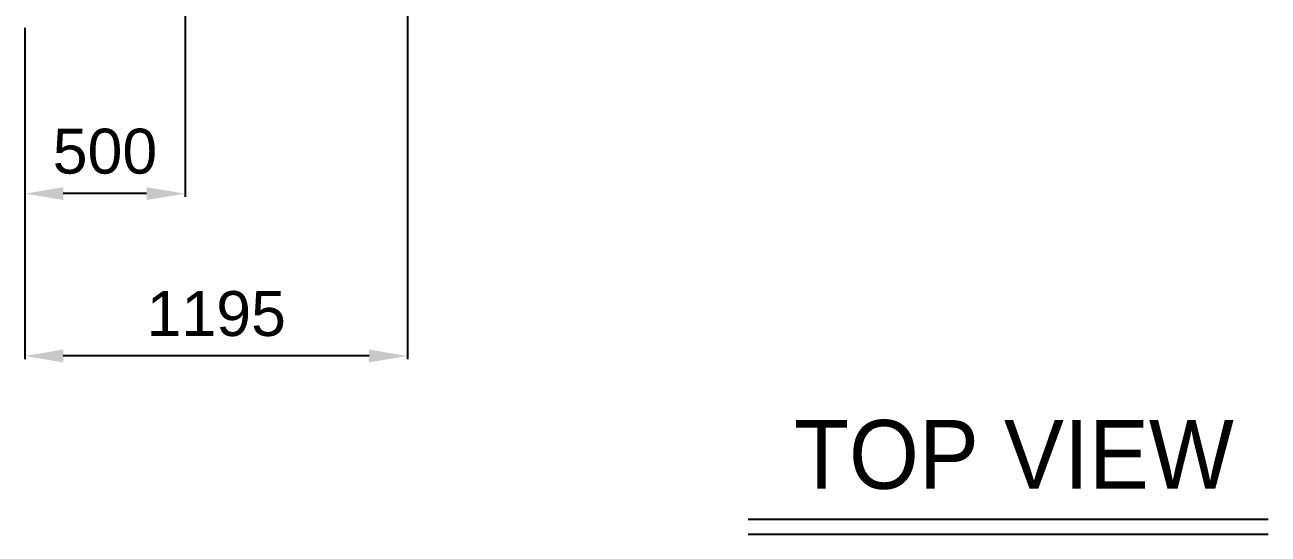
# Model space of a CAD drawing. Header units: millimetres. Extents: x -17070 to 41831, y -291348 to 30635.
# Drawn here: x 22017 to 25898, y 23525 to 25115 of the extents above; entities that cross this region are included whole.
import ezdxf
from ezdxf.enums import TextEntityAlignment as Align

# ---------------------------------------------------------------- set-up
doc = ezdxf.new("R2010")
doc.units = ezdxf.units.MM
doc.layers.add('냉각탑_box', color=1, linetype='Continuous')
doc.layers.add('냉각탑_text', color=3, linetype='Continuous')
doc.styles.get("Standard").update_dxf_attribs({"font": 'arial.ttf'})
doc.styles.add('돋움', font='Dotum.ttf')
doc.dimstyles.new('1.40', dxfattribs={"dimscale": 20, "dimtxt": 1.5, "dimasz": 1, "dimexe": 0.5, "dimexo": 0.5, "dimgap": 0.5, "dimtad": 1, "dimdec": 0, "dimzin": 0, "dimdsep": 46, "dimtxsty": 'Standard', "dimcen": 0, "dimclrd": 2, "dimclre": 2, "dimclrt": 3, "dimadec": 0, "dimazin": 0, "dimtfac": 1, "dimtdec": 0, "dimtmove": 0, "dimatfit": 0, "dimfxl": 1, "dimtolj": 1, "dimtzin": 0, "dimlwd": -1, "dimlwe": -1, "dimarcsym": 0})

# ---------------------------------------------------------------- blocks, each defined once
blk = doc.blocks.new('*D360')
at = {"color": 2, "transparency": 16777216}
for p, q in [((22517.1, 25182.4), (22517.1, 24578.2)), ((22017.1, 25105.1), (22017.1, 24578.2)), ((22397.1, 24588.2), (22137.1, 24588.2))]:
    blk.add_line(p, q, dxfattribs=at)
for points in [[(22137.1, 24608.2), (22137.1, 24568.2), (22017.1, 24588.2)], [(22397.1, 24608.2), (22397.1, 24568.2), (22517.1, 24588.2)]]:
    blk.add_solid(points, dxfattribs=at)
at = {"layer": 'Defpoints', "color": 0, "transparency": 16777216}
for p in [(22517.1, 25282.4), (22017.1, 25205.1), (22017.1, 24588.2)]:
    blk.add_point(p, dxfattribs=at)
at = {"color": 3, "lineweight": 5, "transparency": 16777216, "insert": (22267.1, 24719.7), "char_height": 140, "attachment_point": 5}
blk.add_mtext('\\A1;500', dxfattribs=at)
blk = doc.blocks.new('*D370')
at = {"color": 2, "transparency": 16777216}
for p, q in [((23211.7, 26240.6), (23211.7, 24071.4)), ((22017.1, 25105.1), (22017.1, 24071.4)), ((23091.7, 24081.4), (22137.1, 24081.4))]:
    blk.add_line(p, q, dxfattribs=at)
for points in [[(22137.1, 24101.4), (22137.1, 24061.4), (22017.1, 24081.4)], [(23091.7, 24101.4), (23091.7, 24061.4), (23211.7, 24081.4)]]:
    blk.add_solid(points, dxfattribs=at)
at = {"layer": 'Defpoints', "color": 0, "transparency": 16777216}
for p in [(23211.7, 26340.6), (22017.1, 25205.1), (22017.1, 24081.4)]:
    blk.add_point(p, dxfattribs=at)
at = {"color": 3, "lineweight": 5, "transparency": 16777216, "insert": (22614.4, 24212.9), "char_height": 140, "attachment_point": 5}
blk.add_mtext('\\A1;1195', dxfattribs=at)

msp = doc.modelspace()

# ---------------------------------------------------------------- linework, layer by layer
at = {"layer": '냉각탑_box'}
for p, q in [((24274.5, 23572), (25897.9, 23572)), ((24274.5, 23525.4), (25897.9, 23525.4))]:
    msp.add_line(p, q, dxfattribs=at)

# ---------------------------------------------------------------- texts
at = {"layer": '냉각탑_text', "style": '돋움'}
msp.add_text('TOP VIEW', height=214.63, dxfattribs=at).set_placement((25104.4, 23774.2), align=Align.MIDDLE_CENTER)

# ---------------------------------------------------------------- dimensions: what is measured, and where the dimension line sits
at = {"lineweight": 5}
for base, p1, picture, middle in [((22017.1, 24081.4), (23211.7, 26340.6), '*D370', (22614.4, 24212.9)), ((22017.1, 24588.2), (22517.1, 25282.4), '*D360', (22267.1, 24719.7))]:
    dim = msp.add_linear_dim(base=base, p1=p1, p2=(22017.1, 25205.1), dimstyle='1.40', override={"dimtxt": 7, "dimasz": 6, "dimexo": 5, "dimgap": 3}, dxfattribs=at)
    dim.commit()
    dim.dimension.update_dxf_attribs({"geometry": picture, "text_midpoint": middle})

doc.saveas('drawing.dxf')
